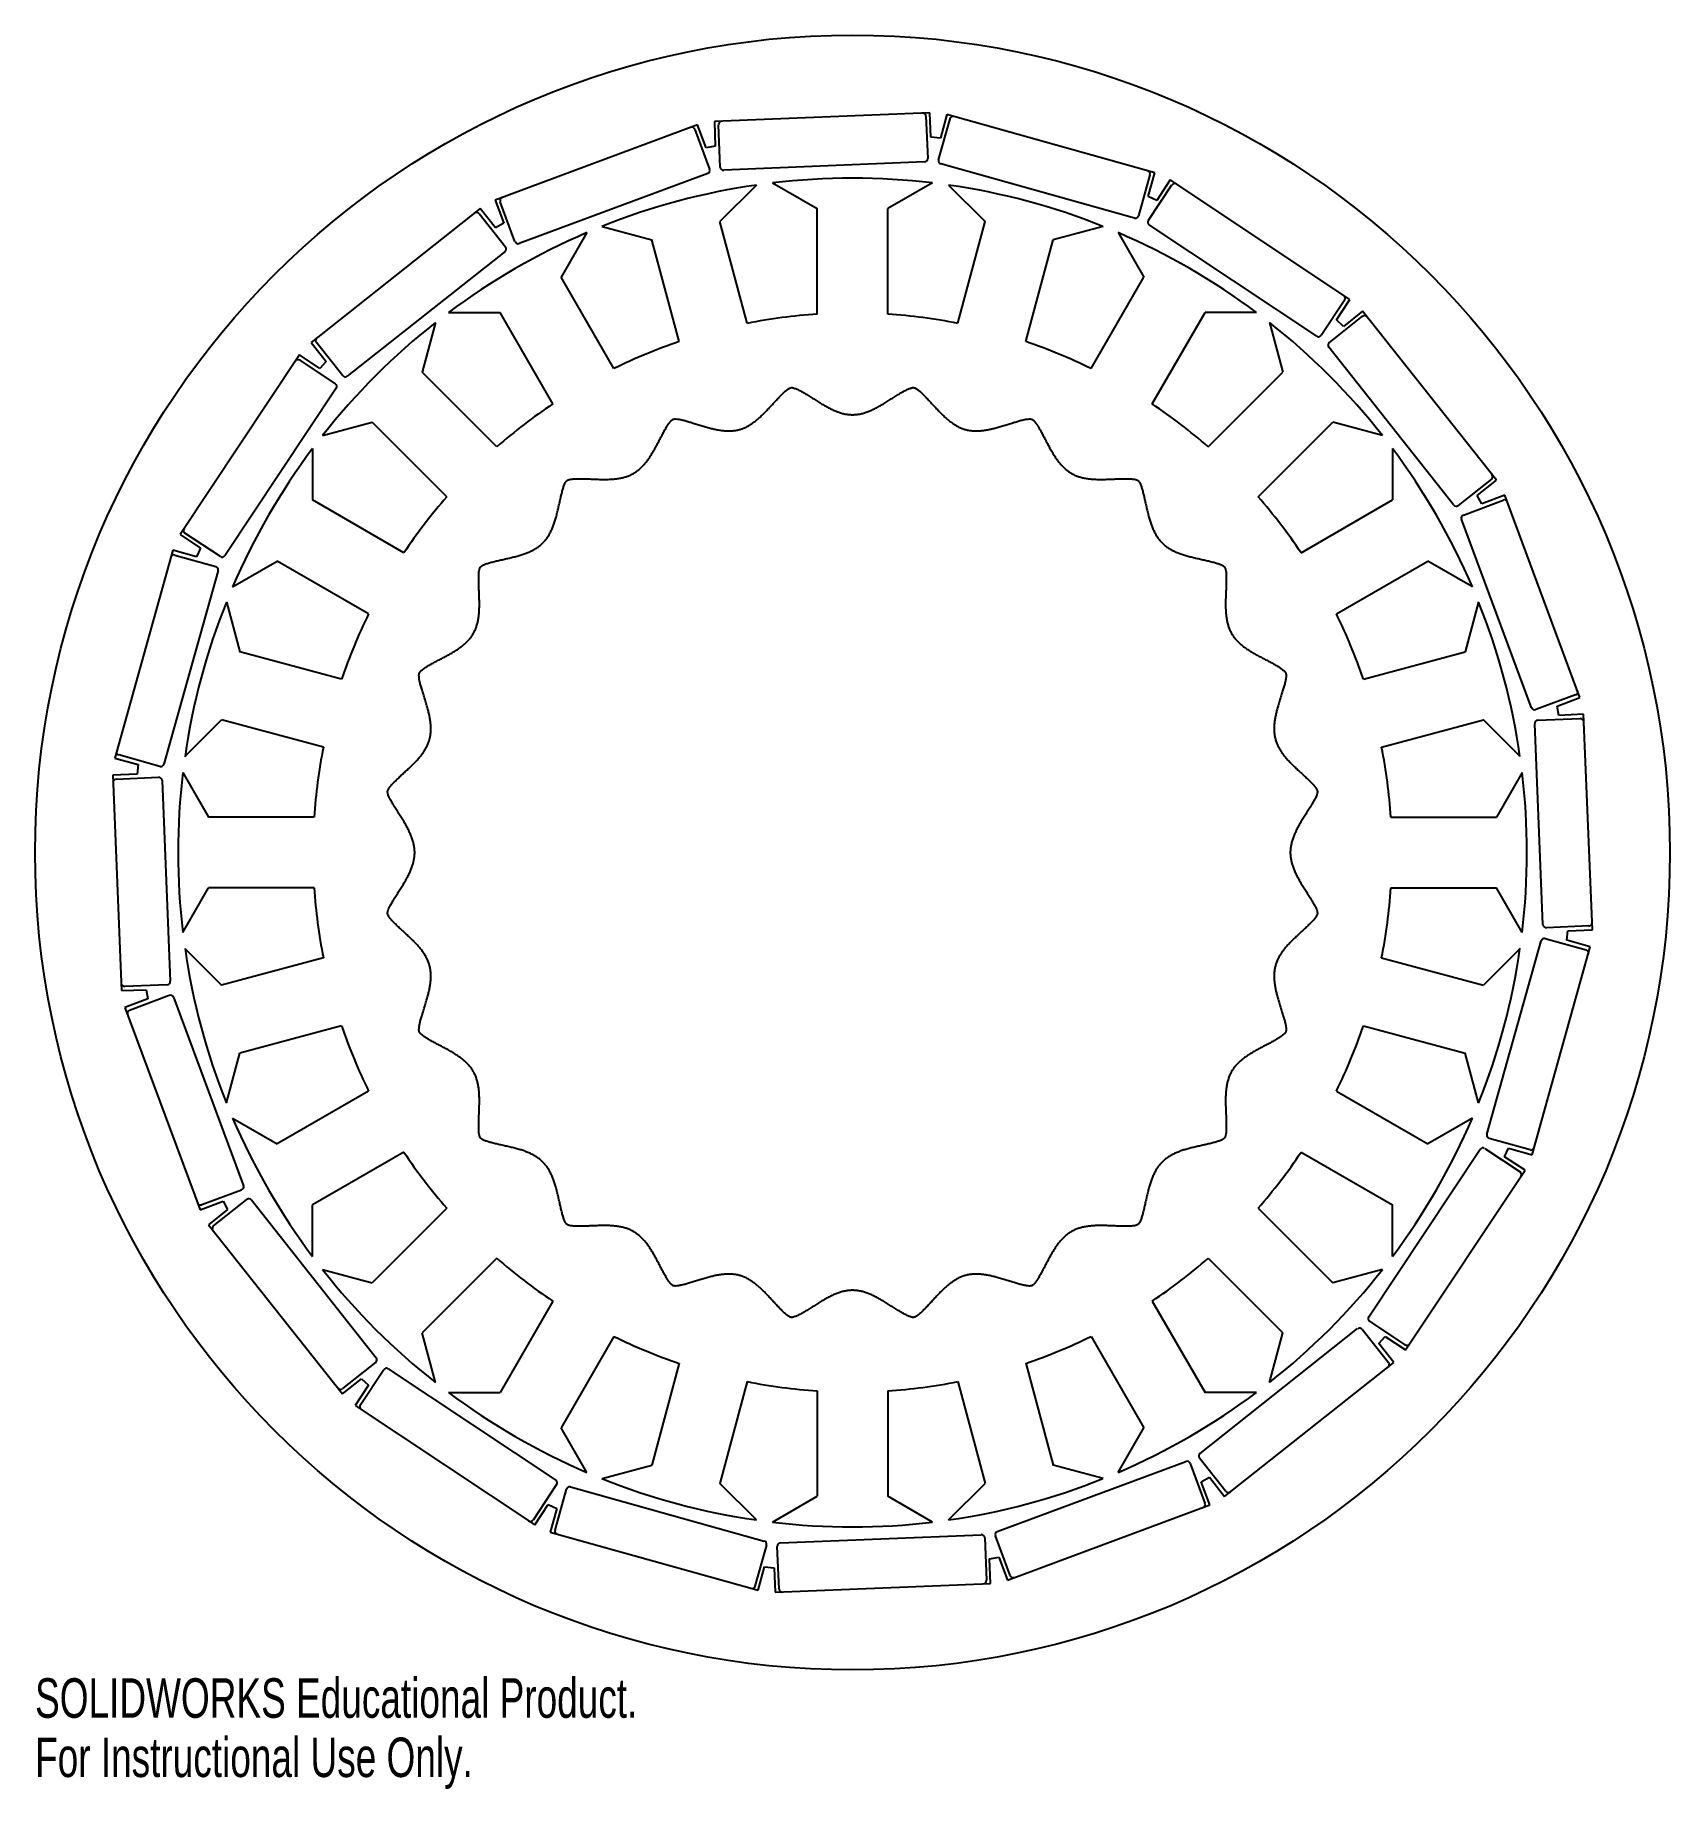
# Model space of a CAD drawing. Header units: millimetres. Extents: x 29 to 229, y 141 to 356.
import ezdxf

# ---------------------------------------------------------------- set-up
doc = ezdxf.new("R2010")
doc.units = ezdxf.units.MM
doc.styles.add('SLDTEXTSTYLE0', font='TXT', dxfattribs={"width": 0.7})

msp = doc.modelspace()

# ---------------------------------------------------------------- linework, layer by layer
at = {"color": 7, "linetype": 'Continuous', "lineweight": 25}
for p, q in [((138.05, 346.4), (111.68, 345.31)), ((137.57, 345.98), (137.79, 340.78)), ((138.18, 343.4), (138.05, 346.4)), ((139.11, 340.63), (140.51, 345.64)), ((140.14, 346.16), (139.33, 343.27)), ((165.56, 339.04), (140.14, 346.16)), ((109.62, 344.9), (84.87, 335.71)), ((109.29, 344.35), (111.1, 339.47)), ((110.67, 342.08), (109.62, 344.9)), ((111.68, 345.31), (111.8, 342.31)), ((112.41, 339.74), (112.19, 344.93)), ((139.33, 343.27), (138.18, 343.4)), ((111.8, 342.31), (110.67, 342.08)), ((137.4, 340.37), (112.82, 339.35)), ((163.07, 333.51), (139.39, 340.14)), ((164.75, 336.15), (165.56, 339.04)), ((110.87, 338.96), (87.8, 330.4)), ((116.82, 337.55), (112.37, 333.1)), ((118.8, 337.81), (124.26, 334.66)), ((138.36, 337.81), (132.9, 334.66)), ((140.34, 337.55), (144.8, 333.1)), ((164.97, 338.79), (163.57, 333.78)), ((164.78, 333.23), (167.66, 337.56)), ((167.46, 338.17), (165.8, 335.67)), ((189.44, 323.55), (167.46, 338.17)), ((84.87, 335.71), (85.92, 332.9)), ((87.29, 330.63), (85.48, 335.51)), ((165.8, 335.67), (164.75, 336.15)), ((83.05, 334.68), (62.35, 318.3)), ((82.9, 334.06), (86.13, 329.98)), ((84.91, 332.33), (83.05, 334.68)), ((85.92, 332.9), (84.91, 332.33)), ((115.71, 320.63), (112.37, 333.1)), ((124.26, 321.75), (124.26, 334.66)), ((132.9, 321.75), (132.9, 334.66)), ((141.45, 320.63), (144.8, 333.1)), ((185.37, 319.05), (164.89, 332.67)), ((96.09, 331.73), (92.94, 326.27)), ((97.94, 332.49), (104.02, 330.86)), ((107.36, 318.39), (104.02, 330.86)), ((149.8, 318.39), (153.14, 330.86)), ((159.23, 332.49), (153.14, 330.86)), ((161.07, 331.73), (164.22, 326.27)), ((86.07, 329.42), (66.78, 314.15)), ((99.39, 315.09), (92.94, 326.27)), ((157.77, 315.09), (164.22, 326.27)), ((79.15, 321.95), (85.46, 321.95)), ((91.91, 310.77), (85.46, 321.95)), ((165.25, 310.77), (171.71, 321.95)), ((178.01, 321.95), (171.71, 321.95)), ((188.81, 323.49), (185.92, 319.16)), ((187.78, 321.05), (189.44, 323.55)), ((190.98, 322.13), (188.63, 320.26)), ((207.37, 301.43), (190.98, 322.13)), ((77.57, 320.73), (75.94, 314.65)), ((179.59, 320.73), (181.22, 314.65)), ((186.9, 318.26), (190.98, 321.49)), ((188.63, 320.26), (187.78, 321.05)), ((62.35, 318.3), (64.21, 315.94)), ((66.22, 314.22), (62.99, 318.29)), ((202.11, 298.41), (186.84, 317.7)), ((60.93, 316.76), (46.31, 294.78)), ((63.43, 315.09), (60.93, 316.76)), ((60.98, 316.12), (65.31, 313.24)), ((64.21, 315.94), (63.43, 315.09)), ((85.07, 305.52), (75.94, 314.65)), ((172.1, 305.52), (181.22, 314.65)), ((65.43, 312.68), (51.8, 292.2)), ((63.74, 306.91), (69.83, 308.54)), ((78.96, 299.41), (69.83, 308.54)), ((178.2, 299.41), (187.33, 308.54)), ((193.42, 306.91), (187.33, 308.54)), ((62.53, 305.32), (62.53, 299.02)), ((194.64, 305.32), (194.64, 299.02)), ((206.75, 301.57), (202.67, 298.34)), ((205.02, 299.56), (207.37, 301.43)), ((73.71, 292.56), (62.53, 299.02)), ((183.46, 292.56), (194.64, 299.02)), ((203.32, 297.18), (208.2, 298.99)), ((205.58, 298.56), (205.02, 299.56)), ((208.4, 299.6), (205.58, 298.56)), ((217.58, 274.85), (208.4, 299.6)), ((211.65, 273.61), (203.09, 296.67)), ((46.31, 294.78), (48.8, 293.11)), ((51.25, 292.09), (46.92, 294.97)), ((45.43, 292.87), (38.32, 267.45)), ((48.32, 292.06), (45.43, 292.87)), ((45.68, 292.28), (50.69, 290.88)), ((48.8, 293.11), (48.32, 292.06)), ((50.97, 290.39), (44.34, 266.7)), ((52.75, 288.39), (58.21, 291.54)), ((69.39, 285.08), (58.21, 291.54)), ((187.78, 285.08), (198.96, 291.54)), ((204.41, 288.39), (198.96, 291.54)), ((51.98, 286.54), (53.61, 280.45)), ((205.18, 286.54), (203.55, 280.45)), ((66.08, 277.11), (53.61, 280.45)), ((191.08, 277.11), (203.55, 280.45)), ((217.04, 275.18), (212.16, 273.37)), ((214.77, 273.81), (217.58, 274.85)), ((215, 272.67), (214.77, 273.81)), ((218, 272.8), (215, 272.67)), ((219.09, 246.42), (218, 272.8)), ((46.92, 267.65), (51.38, 272.11)), ((63.85, 268.77), (51.38, 272.11)), ((193.31, 268.77), (205.78, 272.11)), ((210.24, 267.65), (205.78, 272.11)), ((213.05, 247.07), (212.04, 271.65)), ((212.42, 272.07), (217.62, 272.28)), ((38.32, 267.45), (41.21, 266.64)), ((43.84, 266.42), (38.84, 267.82)), ((41.21, 266.64), (41.07, 265.49)), ((41.07, 265.49), (38.08, 265.37)), ((38.08, 265.37), (39.16, 238.99)), ((38.5, 264.88), (43.69, 265.1)), ((44.11, 264.72), (45.12, 240.14)), ((46.66, 265.67), (49.81, 260.21)), ((210.5, 265.67), (207.35, 260.21)), ((62.72, 260.21), (49.81, 260.21)), ((194.44, 260.21), (207.35, 260.21)), ((46.66, 246.12), (49.81, 251.57)), ((62.72, 251.57), (49.81, 251.57)), ((194.44, 251.57), (207.35, 251.57)), ((210.5, 246.12), (207.35, 251.57)), ((218.67, 246.9), (213.47, 246.69)), ((206.19, 221.4), (212.82, 245.09)), ((213.32, 245.37), (218.32, 243.97)), ((215.96, 245.15), (216.09, 246.3)), ((218.84, 244.34), (215.96, 245.15)), ((216.09, 246.3), (219.09, 246.42)), ((46.92, 244.13), (51.38, 239.68)), ((63.85, 243.02), (51.38, 239.68)), ((193.31, 243.02), (205.78, 239.68)), ((210.24, 244.13), (205.78, 239.68)), ((211.73, 218.92), (218.84, 244.34)), ((39.16, 238.99), (42.16, 239.11)), ((44.74, 239.72), (39.54, 239.51)), ((40.13, 236.61), (45, 238.42)), ((42.16, 239.11), (42.39, 237.98)), ((45.52, 238.18), (54.08, 215.12)), ((42.39, 237.98), (39.58, 236.94)), ((39.58, 236.94), (48.76, 212.19)), ((66.08, 234.68), (53.61, 231.33)), ((191.08, 234.68), (203.55, 231.33)), ((51.98, 225.25), (53.61, 231.33)), ((205.18, 225.25), (203.55, 231.33)), ((69.39, 226.71), (58.21, 220.25)), ((187.78, 226.71), (198.96, 220.25)), ((52.75, 223.4), (58.21, 220.25)), ((204.41, 223.4), (198.96, 220.25)), ((73.71, 219.22), (62.53, 212.77)), ((183.46, 219.22), (194.64, 212.77)), ((191.74, 199.1), (205.36, 219.59)), ((205.92, 219.7), (210.25, 216.82)), ((211.48, 219.5), (206.47, 220.91)), ((208.36, 218.67), (208.84, 219.72)), ((208.84, 219.72), (211.73, 218.92)), ((196.23, 195.03), (210.86, 217.01)), ((210.86, 217.01), (208.36, 218.67)), ((53.84, 214.6), (48.97, 212.79)), ((48.76, 212.19), (51.58, 213.23)), ((50.42, 210.22), (54.49, 213.44)), ((51.58, 213.23), (52.14, 212.22)), ((55.05, 213.38), (70.32, 194.09)), ((62.53, 206.47), (62.53, 212.77)), ((194.64, 206.47), (194.64, 212.77)), ((52.14, 212.22), (49.79, 210.36)), ((49.79, 210.36), (66.18, 189.66)), ((78.96, 212.38), (69.83, 203.25)), ((178.2, 212.38), (187.33, 203.25)), ((85.07, 206.27), (75.94, 197.14)), ((172.1, 206.27), (181.22, 197.14)), ((63.74, 204.88), (69.83, 203.25)), ((193.42, 204.88), (187.33, 203.25)), ((91.91, 201.02), (85.46, 189.84)), ((165.25, 201.02), (171.71, 189.84)), ((171.1, 182.37), (190.38, 197.64)), ((190.95, 197.57), (194.17, 193.49)), ((196.18, 195.67), (191.85, 198.55)), ((77.57, 191.06), (75.94, 197.14)), ((99.39, 196.7), (92.94, 185.52)), ((157.77, 196.7), (164.22, 185.52)), ((179.59, 191.06), (181.22, 197.14)), ((192.95, 195.84), (193.74, 196.69)), ((194.81, 193.49), (192.95, 195.84)), ((193.74, 196.69), (196.23, 195.03)), ((70.26, 193.53), (66.18, 190.3)), ((107.36, 193.4), (104.02, 180.93)), ((149.8, 193.4), (153.14, 180.93)), ((174.11, 177.1), (194.81, 193.49)), ((66.18, 189.66), (68.53, 191.52)), ((68.36, 188.3), (71.24, 192.63)), ((68.53, 191.52), (69.38, 190.74)), ((71.79, 192.74), (92.27, 179.11)), ((115.71, 191.16), (112.37, 178.69)), ((141.45, 191.16), (144.8, 178.69)), ((69.38, 190.74), (67.72, 188.24)), ((79.15, 189.84), (85.46, 189.84)), ((124.26, 190.03), (124.26, 177.13)), ((132.9, 190.03), (132.9, 177.13)), ((178.01, 189.84), (171.71, 189.84)), ((67.72, 188.24), (89.7, 173.62)), ((96.09, 180.06), (92.94, 185.52)), ((161.07, 180.06), (164.22, 185.52)), ((97.94, 179.3), (104.02, 180.93)), ((146.29, 172.83), (169.36, 181.39)), ((159.23, 179.3), (153.14, 180.93)), ((169.87, 181.15), (171.68, 176.28)), ((174.26, 177.73), (171.03, 181.81)), ((92.38, 178.56), (89.5, 174.23)), ((94.09, 178.28), (117.78, 171.65)), ((116.82, 174.24), (112.37, 178.69)), ((140.34, 174.24), (144.8, 178.69)), ((171.24, 178.89), (172.25, 179.46)), ((172.29, 176.08), (171.24, 178.89)), ((172.25, 179.46), (174.11, 177.1)), ((89.7, 173.62), (91.36, 176.12)), ((91.36, 176.12), (92.41, 175.63)), ((92.19, 173), (93.59, 178)), ((118.8, 173.97), (124.26, 177.13)), ((138.36, 173.97), (132.9, 177.13)), ((147.54, 166.89), (172.29, 176.08)), ((92.41, 175.63), (91.6, 172.75)), ((91.6, 172.75), (117.03, 165.63)), ((119.76, 171.42), (144.34, 172.43)), ((144.75, 172.05), (144.97, 166.86)), ((147.87, 167.44), (146.06, 172.31)), ((118.05, 171.16), (116.65, 166.15)), ((119.59, 165.81), (119.38, 171)), ((145.36, 169.47), (146.49, 169.7)), ((146.49, 169.7), (147.54, 166.89)), ((117.03, 165.63), (117.83, 168.52)), ((117.83, 168.52), (118.98, 168.39)), ((118.98, 168.39), (119.11, 165.39)), ((145.48, 166.48), (145.36, 169.47)), ((119.11, 165.39), (145.48, 166.48))]:
    msp.add_line(p, q, dxfattribs=at)
msp.add_circle((128.58, 255.89), 100, dxfattribs=at)
for centre, radius, start, end in [((137.17, 345.96), 0.4, 2.3648, 92.3648), ((140.89, 345.53), 0.4, 74.3648, 164.3648), ((108.92, 344.21), 0.4, 20.3648, 110.3648), ((112.59, 344.95), 0.4, 92.3648, 182.3648), ((110.73, 339.33), 0.4, 290.3648, 20.3648), ((112.81, 339.75), 0.4, 182.3648, 272.3648), ((137.39, 340.77), 0.4, 272.3648, 2.3648), ((139.49, 340.52), 0.4, 164.3648, 254.3648), ((164.58, 338.9), 0.4, 344.3648, 74.3648), ((128.58, 255.89), 82.5, 98.1945, 111.8055), ((128.58, 255.89), 82.5, 83.1945, 96.8055), ((128.58, 255.89), 82.5, 68.1945, 81.8055), ((167.99, 337.34), 0.4, 56.3648, 146.3648), ((85.86, 335.65), 0.4, 110.3648, 200.3648), ((82.59, 333.81), 0.4, 38.3648, 128.3648), ((163.18, 333.89), 0.4, 254.3648, 344.3648), ((165.11, 333.01), 0.4, 146.3648, 236.3648), ((128.58, 255.89), 82.5, 113.1945, 126.8055), ((87.67, 330.77), 0.4, 200.3648, 290.3648), ((128.58, 255.89), 82.5, 53.1945, 66.8055), ((85.82, 329.73), 0.4, 308.3648, 38.3648), ((188.47, 323.71), 0.4, 326.3648, 56.3648), ((128.58, 255.89), 82.5, 128.1945, 141.8055), ((128.58, 255.89), 66, 93.7527, 101.2473), ((128.58, 255.89), 66, 78.7527, 86.2473), ((128.58, 255.89), 82.5, 38.1945, 51.8055), ((191.23, 321.17), 0.4, 38.3648, 128.3648), ((63.3, 318.54), 0.4, 128.3648, 218.3648), ((128.58, 255.89), 66, 108.7527, 116.2473), ((128.58, 255.89), 66, 63.7527, 71.2473), ((185.59, 319.38), 0.4, 236.3648, 326.3648), ((187.15, 317.95), 0.4, 128.3648, 218.3648), ((60.76, 315.78), 0.4, 56.3648, 146.3648), ((66.53, 314.46), 0.4, 218.3648, 308.3648), ((65.09, 312.9), 0.4, 326.3648, 56.3648), ((128.58, 255.89), 66, 123.7527, 131.2473), ((128.58, 255.89), 66, 48.7527, 56.2473), ((128.58, 255.89), 82.5, 143.1945, 156.8055), ((128.58, 255.89), 82.5, 23.1945, 36.8055), ((206.5, 301.88), 0.4, 308.3648, 38.3648), ((128.58, 255.89), 66, 138.7527, 146.2473), ((128.58, 255.89), 66, 33.7527, 41.2473), ((202.42, 298.66), 0.4, 218.3648, 308.3648), ((208.34, 298.62), 0.4, 20.3648, 110.3648), ((203.46, 296.81), 0.4, 110.3648, 200.3648), ((47.14, 295.3), 0.4, 146.3648, 236.3648), ((45.58, 291.9), 0.4, 74.3648, 164.3648), ((51.47, 292.42), 0.4, 236.3648, 326.3648), ((50.58, 290.5), 0.4, 344.3648, 74.3648), ((128.58, 255.89), 82.5, 158.1945, 171.8055), ((128.58, 255.89), 82.5, 8.1945, 21.8055), ((128.58, 255.89), 66, 153.7527, 161.2473), ((128.58, 255.89), 66, 18.7527, 26.2473), ((216.9, 275.56), 0.4, 290.3648, 20.3648), ((212.02, 273.75), 0.4, 200.3648, 290.3648), ((212.44, 271.67), 0.4, 92.3648, 182.3648), ((217.63, 271.88), 0.4, 2.3648, 92.3648), ((38.95, 268.21), 0.4, 164.3648, 254.3648), ((128.58, 255.89), 66, 168.7527, 176.2473), ((128.58, 255.89), 66, 3.7527, 11.2473), ((43.95, 266.81), 0.4, 254.3648, 344.3648), ((38.51, 264.48), 0.4, 92.3648, 182.3648), ((43.71, 264.7), 0.4, 2.3648, 92.3648), ((128.58, 255.89), 82.5, 173.1945, 186.8055), ((128.58, 255.89), 82.5, 353.1945, 6.8055), ((128.58, 255.89), 66, 183.7527, 191.2473), ((128.58, 255.89), 66, 348.7527, 356.2473), ((213.45, 247.09), 0.4, 182.3648, 272.3648), ((218.65, 247.3), 0.4, 272.3648, 2.3648), ((213.21, 244.98), 0.4, 74.3648, 164.3648), ((128.58, 255.89), 82.5, 188.1945, 201.8055), ((128.58, 255.89), 82.5, 338.1945, 351.8055), ((218.22, 243.58), 0.4, 344.3648, 74.3648), ((39.53, 239.91), 0.4, 182.3648, 272.3648), ((44.72, 240.12), 0.4, 272.3648, 2.3648), ((45.14, 238.04), 0.4, 20.3648, 110.3648), ((40.27, 236.23), 0.4, 110.3648, 200.3648), ((128.58, 255.89), 66, 198.7527, 206.2473), ((128.58, 255.89), 66, 333.7527, 341.2473), ((128.58, 255.89), 82.5, 203.1945, 216.8055), ((128.58, 255.89), 82.5, 323.1945, 336.8055), ((206.58, 221.29), 0.4, 164.3648, 254.3648), ((128.58, 255.89), 66, 213.7527, 221.2473), ((128.58, 255.89), 66, 318.7527, 326.2473), ((205.69, 219.36), 0.4, 56.3648, 146.3648), ((211.59, 219.89), 0.4, 254.3648, 344.3648), ((210.02, 216.48), 0.4, 326.3648, 56.3648), ((53.7, 214.98), 0.4, 290.3648, 20.3648), ((48.83, 213.17), 0.4, 200.3648, 290.3648), ((54.74, 213.13), 0.4, 38.3648, 128.3648), ((50.66, 209.9), 0.4, 128.3648, 218.3648), ((128.58, 255.89), 66, 228.7527, 236.2473), ((128.58, 255.89), 66, 303.7527, 311.2473), ((128.58, 255.89), 82.5, 218.1945, 231.8055), ((128.58, 255.89), 82.5, 308.1945, 321.8055), ((190.63, 197.32), 0.4, 38.3648, 128.3648), ((192.07, 198.88), 0.4, 146.3648, 236.3648), ((128.58, 255.89), 66, 243.7527, 251.2473), ((128.58, 255.89), 66, 288.7527, 296.2473), ((196.4, 196), 0.4, 236.3648, 326.3648), ((70.01, 193.84), 0.4, 308.3648, 38.3648), ((193.86, 193.25), 0.4, 308.3648, 38.3648), ((71.57, 192.41), 0.4, 56.3648, 146.3648), ((128.58, 255.89), 66, 258.7527, 266.2473), ((128.58, 255.89), 66, 273.7527, 281.2473), ((65.93, 190.61), 0.4, 218.3648, 308.3648), ((128.58, 255.89), 82.5, 233.1945, 246.8055), ((128.58, 255.89), 82.5, 293.1945, 306.8055), ((68.69, 188.08), 0.4, 146.3648, 236.3648), ((169.5, 181.01), 0.4, 20.3648, 110.3648), ((171.34, 182.05), 0.4, 128.3648, 218.3648), ((92.05, 178.78), 0.4, 326.3648, 56.3648), ((93.98, 177.9), 0.4, 74.3648, 164.3648), ((128.58, 255.89), 82.5, 248.1945, 261.8055), ((128.58, 255.89), 82.5, 278.1945, 291.8055), ((171.31, 176.14), 0.4, 290.3648, 20.3648), ((174.57, 177.98), 0.4, 218.3648, 308.3648), ((89.17, 174.45), 0.4, 236.3648, 326.3648), ((128.58, 255.89), 82.5, 263.1945, 276.8055), ((92.58, 172.89), 0.4, 164.3648, 254.3648), ((117.67, 171.27), 0.4, 344.3648, 74.3648), ((144.35, 172.04), 0.4, 2.3648, 92.3648), ((146.43, 172.45), 0.4, 110.3648, 200.3648), ((119.78, 171.02), 0.4, 92.3648, 182.3648), ((148.24, 167.58), 0.4, 200.3648, 290.3648), ((116.27, 166.26), 0.4, 254.3648, 344.3648), ((119.99, 165.82), 0.4, 182.3648, 272.3648), ((144.57, 166.84), 0.4, 272.3648, 2.3648)]:
    msp.add_arc(centre, radius, start, end, dxfattribs=at)
for points in [[(106.63, 308.89), (107.27, 309.15), (111.61, 307.63), (115.29, 305.5), (117.41, 309.18), (120.4, 312.67), (121.09, 312.76)], [(121.09, 312.76), (121.78, 312.85), (125.58, 310.25), (128.58, 307.25), (131.58, 310.25), (135.38, 312.85), (136.07, 312.76)], [(136.07, 312.76), (136.76, 312.67), (139.75, 309.18), (141.87, 305.5), (145.55, 307.63), (149.89, 309.15), (150.53, 308.89)], [(93.66, 301.4), (94.22, 301.82), (98.8, 301.47), (102.9, 300.37), (104, 304.47), (105.99, 308.62), (106.63, 308.89)], [(150.53, 308.89), (151.17, 308.62), (153.16, 304.47), (154.26, 300.37), (158.36, 301.47), (162.95, 301.82), (163.5, 301.4)], [(83.07, 290.81), (83.5, 291.36), (88.02, 292.21), (92.26, 292.21), (92.26, 296.45), (93.11, 300.97), (93.66, 301.4)], [(163.5, 301.4), (164.05, 300.97), (164.9, 296.45), (164.9, 292.21), (169.14, 292.21), (173.66, 291.36), (174.09, 290.81)], [(75.59, 277.84), (75.86, 278.49), (80, 280.48), (84.1, 281.57), (83, 285.67), (82.65, 290.26), (83.07, 290.81)], [(174.09, 290.81), (174.51, 290.26), (174.16, 285.67), (173.06, 281.57), (177.16, 280.48), (181.31, 278.49), (181.58, 277.84)], [(71.71, 263.38), (71.81, 264.07), (75.3, 267.07), (78.97, 269.19), (76.85, 272.86), (75.32, 277.2), (75.59, 277.84)], [(181.58, 277.84), (181.84, 277.2), (180.31, 272.86), (178.19, 269.19), (181.87, 267.07), (185.36, 264.07), (185.45, 263.38)], [(71.71, 248.41), (71.62, 249.1), (74.22, 252.89), (77.22, 255.89), (74.22, 258.89), (71.62, 262.69), (71.71, 263.38)], [(185.45, 263.38), (185.54, 262.69), (182.94, 258.89), (179.94, 255.89), (182.94, 252.89), (185.54, 249.1), (185.45, 248.41)], [(75.59, 233.94), (75.32, 234.59), (76.85, 238.93), (78.97, 242.6), (75.3, 244.72), (71.81, 247.72), (71.71, 248.41)], [(185.45, 248.41), (185.36, 247.72), (181.87, 244.72), (178.19, 242.6), (180.31, 238.93), (181.84, 234.59), (181.58, 233.94)], [(83.07, 220.97), (82.65, 221.53), (83, 226.12), (84.1, 230.21), (80, 231.31), (75.86, 233.3), (75.59, 233.94)], [(181.58, 233.94), (181.31, 233.3), (177.16, 231.31), (173.06, 230.21), (174.16, 226.12), (174.51, 221.53), (174.09, 220.97)], [(93.66, 210.39), (93.11, 210.81), (92.26, 215.33), (92.26, 219.58), (88.02, 219.58), (83.5, 220.43), (83.07, 220.97)], [(174.09, 220.97), (173.66, 220.43), (169.14, 219.58), (164.9, 219.58), (164.9, 215.33), (164.05, 210.81), (163.5, 210.39)], [(106.63, 202.9), (105.99, 203.17), (104, 207.32), (102.9, 211.41), (98.8, 210.32), (94.22, 209.97), (93.66, 210.39)], [(163.5, 210.39), (162.95, 209.97), (158.36, 210.32), (154.26, 211.41), (153.16, 207.32), (151.17, 203.17), (150.53, 202.9)], [(121.09, 199.02), (120.4, 199.12), (117.41, 202.61), (115.29, 206.28), (111.61, 204.16), (107.27, 202.64), (106.63, 202.9)], [(150.53, 202.9), (149.89, 202.64), (145.55, 204.16), (141.87, 206.28), (139.75, 202.61), (136.76, 199.12), (136.07, 199.02)], [(136.07, 199.02), (135.38, 198.94), (131.58, 201.53), (128.58, 204.53), (125.58, 201.53), (121.78, 198.94), (121.09, 199.02)]]:
    msp.add_open_spline(points, degree=5, dxfattribs=at)

# ---------------------------------------------------------------- texts
at = {"color": 7, "linetype": 'Continuous', "char_height": 4.8336, "attachment_point": 1, "style": 'SLDTEXTSTYLE0'}
for s, insert in [('SOLIDWORKS Educational Product.', (28.58, 154.87)), ('For Instructional Use Only.', (28.58, 147.62))]:
    msp.add_mtext(s, dxfattribs=dict(at, insert=insert))

doc.saveas('drawing.dxf')
